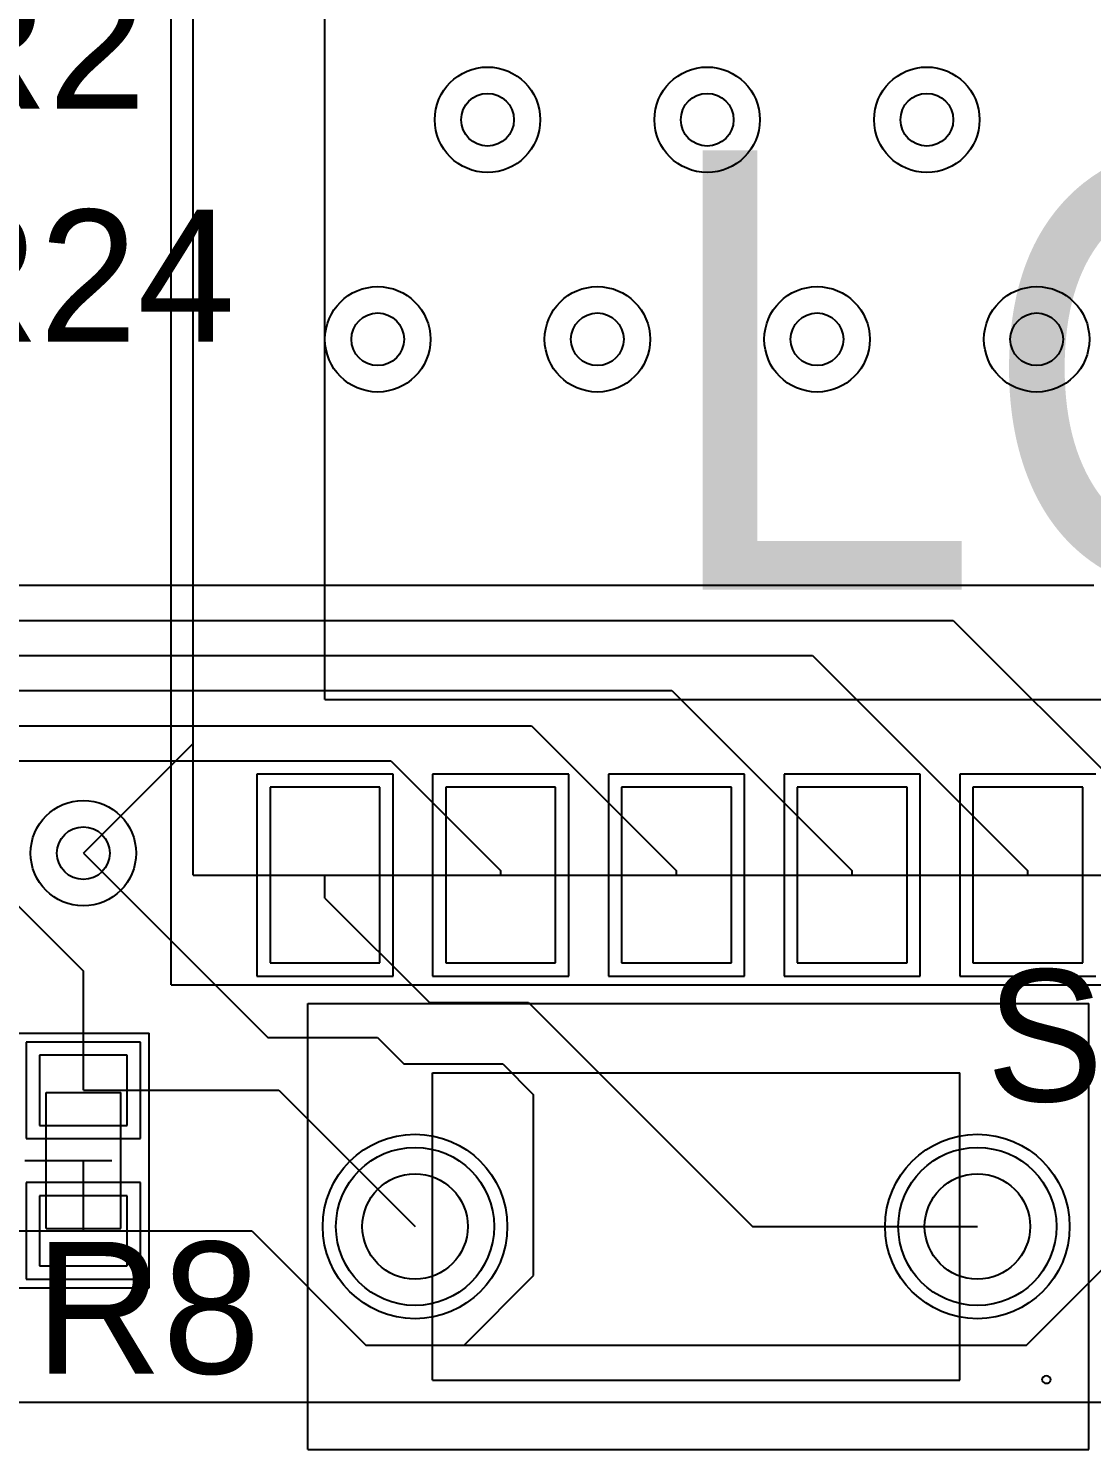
# Model space of a CAD drawing. Header units: millimetres. Extents: x 25.4 to 101.3, y 24.9 to 50.8.
# Drawn here: x 76.02 to 88.12, y 24.86 to 41.04 of the extents above; entities that cross this region are included whole.
import ezdxf

# ---------------------------------------------------------------- set-up
doc = ezdxf.new("R2010")
doc.units = ezdxf.units.MM
for name, color, linetype in [('BottomLayer', 5, 'Continuous'), ('BottomSolder', 6, 'Continuous'), ('KeepOutLayer', 6, 'Continuous'), ('Mechanical1', 6, 'Continuous'), ('Mechanical15', 56, 'Continuous'), ('MultiLayer', 9, 'Continuous'), ('PadHoleLayer', 156, 'Continuous'), ('TopLayer', 1, 'Continuous'), ('TopOverlay', 2, 'Continuous'), ('TopPaste', 8, 'Continuous'), ('TopSolder', 216, 'Continuous'), ('ViaHoleLayer', 16, 'Continuous')]:
    doc.layers.add(name, color=color, linetype=linetype)

# ---------------------------------------------------------------- blocks, each defined once
blk = doc.blocks.new('R0603_16')
at = {"layer": 'Mechanical1'}
for p, q in [((-0.775, -0.425), (-0.775, 0.425)), ((0.775, 0.425), (-0.775, 0.425)), ((0.775, -0.425), (0.775, 0.425)), ((0.775, -0.425), (-0.775, -0.425))]:
    blk.add_line(p, q, dxfattribs=at)
at = {"layer": 'Mechanical15'}
for p, q in [((1.45, 0.75), (-1.45, 0.75)), ((-1.45, -0.75), (-1.45, 0.75)), ((1.45, -0.75), (1.45, 0.75)), ((1.45, -0.75), (-1.45, -0.75))]:
    blk.add_line(p, q, dxfattribs=at)
at = {"layer": 'TopLayer'}
for p, q in [((-0.4, 0.5), (-1.2, 0.5)), ((-1.2, 0.5), (-1.2, -0.5)), ((-0.4, -0.5), (-0.4, 0.5)), ((1.2, 0.5), (0.4, 0.5)), ((0.4, 0.5), (0.4, -0.5)), ((1.2, -0.5), (1.2, 0.5)), ((-1.2, -0.5), (-0.4, -0.5)), ((0.4, -0.5), (1.2, -0.5))]:
    blk.add_line(p, q, dxfattribs=at)
at = {"layer": 'TopOverlay'}
blk.add_line((0, -0.325), (0, 0.325), dxfattribs=at)
at = {"layer": 'TopPaste'}
for p, q in [((-0.4, 0.5), (-1.2, 0.5)), ((-1.2, 0.5), (-1.2, -0.5)), ((-0.4, -0.5), (-0.4, 0.5)), ((1.2, 0.5), (0.4, 0.5)), ((0.4, 0.5), (0.4, -0.5)), ((1.2, -0.5), (1.2, 0.5)), ((-1.2, -0.5), (-0.4, -0.5)), ((0.4, -0.5), (1.2, -0.5))]:
    blk.add_line(p, q, dxfattribs=at)
at = {"layer": 'TopSolder'}
for p, q in [((-0.25, 0.65), (-1.35, 0.65)), ((-1.35, 0.65), (-1.35, -0.65)), ((-0.25, -0.65), (-0.25, 0.65)), ((1.35, 0.65), (0.25, 0.65)), ((0.25, 0.65), (0.25, -0.65)), ((1.35, -0.65), (1.35, 0.65)), ((-1.35, -0.65), (-0.25, -0.65)), ((0.25, -0.65), (1.35, -0.65))]:
    blk.add_line(p, q, dxfattribs=at)
blk = doc.blocks.new('PTS636SL43LFS_47')
at = {"layer": 'BottomLayer'}
for centre in [(0, 0), (6.4, 0)]:
    blk.add_circle(centre, 0.9, dxfattribs=at)
at = {"layer": 'BottomSolder'}
for centre in [(0, 0), (6.4, 0)]:
    blk.add_circle(centre, 1.05, dxfattribs=at)
at = {"layer": 'Mechanical1'}
for p, q in [((0.2, 1.75), (0.2, -1.75)), ((6.2, 1.75), (0.2, 1.75)), ((6.2, 1.75), (6.2, -1.75)), ((6.2, -1.75), (0.2, -1.75))]:
    blk.add_line(p, q, dxfattribs=at)
at = {"layer": 'Mechanical15'}
for p, q in [((-1.27, 2.54), (-1.27, -2.54)), ((7.62, 2.54), (-1.27, 2.54)), ((7.62, 2.54), (7.62, -2.54)), ((7.62, -2.54), (-1.27, -2.54))]:
    blk.add_line(p, q, dxfattribs=at)
at = {"layer": 'MultiLayer'}
for centre in [(0, 0), (6.4, 0)]:
    blk.add_circle(centre, 0.9, dxfattribs=at)
at = {"layer": 'PadHoleLayer'}
for centre in [(0, 0), (6.4, 0)]:
    blk.add_circle(centre, 0.6, dxfattribs=at)
at = {"layer": 'TopLayer'}
for centre in [(0, 0), (6.4, 0)]:
    blk.add_circle(centre, 0.9, dxfattribs=at)
at = {"layer": 'TopOverlay'}
for p, q in [((6.2, 1.75), (0.2, 1.75)), ((6.2, 1.75), (0.2, 1.75)), ((6.2, -1.75), (0.25, -1.75)), ((6.2, -1.75), (0.25, -1.75))]:
    blk.add_line(p, q, dxfattribs=at)
for centre, radius, start, end in [((-0.785, 1.732), 0.0532, 20.0787, 159.9213), ((-0.785, 1.75), 0.05, 180, 0), ((-0.785, 1.75), 0.05, 180, 0)]:
    blk.add_arc(centre, radius, start, end, dxfattribs=at)
at = {"layer": 'TopSolder'}
for centre in [(0, 0), (6.4, 0)]:
    blk.add_circle(centre, 1.05, dxfattribs=at)
blk = doc.blocks.new('RA_02_LORA_53')
at = {"layer": 'Mechanical1'}
for q in [(8, 8.5), (-8, -8.5)]:
    blk.add_line((8, -8.5), q, dxfattribs=at)
at = {"layer": 'Mechanical15'}
for q in [(9.25, 8.75), (-9.25, -8.75)]:
    blk.add_line((9.25, -8.75), q, dxfattribs=at)
at = {"layer": 'TopLayer'}
for p, q in [((7, 1.625), (7, 0.375)), ((9, 1.625), (7, 1.625)), ((9, 0.375), (9, 1.625)), ((7, 0.375), (9, 0.375)), ((7, -0.375), (7, -1.625)), ((9, -0.375), (7, -0.375)), ((9, -1.625), (9, -0.375)), ((7, -1.625), (9, -1.625)), ((7, -2.375), (7, -3.625)), ((9, -2.375), (7, -2.375)), ((9, -3.625), (9, -2.375)), ((7, -3.625), (9, -3.625)), ((7, -4.375), (7, -5.625)), ((9, -4.375), (7, -4.375)), ((9, -5.625), (9, -4.375)), ((7, -5.625), (9, -5.625)), ((7, -6.375), (7, -7.625)), ((9, -6.375), (7, -6.375)), ((9, -7.625), (9, -6.375)), ((7, -7.625), (9, -7.625))]:
    blk.add_line(p, q, dxfattribs=at)
at = {"layer": 'TopOverlay'}
for p, q in [((9.25, -8.75), (9.25, 8.75)), ((6, -7), (6, 7)), ((6, -7), (-6, -7)), ((9.25, -8.75), (-9.25, -8.75))]:
    blk.add_line(p, q, dxfattribs=at)
at = {"layer": 'TopPaste'}
for p, q in [((7, 1.625), (7, 0.375)), ((9, 1.625), (7, 1.625)), ((9, 0.375), (9, 1.625)), ((7, 0.375), (9, 0.375)), ((7, -0.375), (7, -1.625)), ((9, -0.375), (7, -0.375)), ((9, -1.625), (9, -0.375)), ((7, -1.625), (9, -1.625)), ((7, -2.375), (7, -3.625)), ((9, -2.375), (7, -2.375)), ((9, -3.625), (9, -2.375)), ((7, -3.625), (9, -3.625)), ((7, -4.375), (7, -5.625)), ((9, -4.375), (7, -4.375)), ((9, -5.625), (9, -4.375)), ((7, -5.625), (9, -5.625)), ((7, -6.375), (7, -7.625)), ((9, -6.375), (7, -6.375)), ((9, -7.625), (9, -6.375)), ((7, -7.625), (9, -7.625))]:
    blk.add_line(p, q, dxfattribs=at)
at = {"layer": 'TopSolder'}
for p, q in [((6.85, 1.775), (6.85, 0.225)), ((9.15, 0.225), (9.15, 1.775)), ((6.85, 0.225), (9.15, 0.225)), ((6.85, -0.225), (6.85, -1.775)), ((9.15, -0.225), (6.85, -0.225)), ((9.15, -1.775), (9.15, -0.225)), ((6.85, -1.775), (9.15, -1.775)), ((6.85, -2.225), (6.85, -3.775)), ((9.15, -2.225), (6.85, -2.225)), ((9.15, -3.775), (9.15, -2.225)), ((6.85, -3.775), (9.15, -3.775)), ((6.85, -4.225), (6.85, -5.775)), ((9.15, -4.225), (6.85, -4.225)), ((9.15, -5.775), (9.15, -4.225)), ((6.85, -5.775), (9.15, -5.775)), ((6.85, -6.225), (6.85, -7.775)), ((9.15, -6.225), (6.85, -6.225)), ((9.15, -7.775), (9.15, -6.225)), ((6.85, -7.775), (9.15, -7.775))]:
    blk.add_line(p, q, dxfattribs=at)
at = {"layer": 'TopOverlay'}
blk.add_text('LORA', height=5, rotation=90, dxfattribs=at).set_placement((4.75, -3.25))

msp = doc.modelspace()

# ---------------------------------------------------------------- linework, layer by layer
at = {"layer": 'BottomLayer'}
for p, q in [((77.9, 32.9), (77.9, 42.9)), ((76.65, 31.65), (77.9, 32.9))]:
    msp.add_line(p, q, dxfattribs=at)
for centre in [(81.25, 40), (83.75, 40), (86.25, 40), (80, 37.5), (82.5, 37.5), (85, 37.5), (87.5, 37.5), (76.65, 31.65)]:
    msp.add_circle(centre, 0.6, dxfattribs=at)
at = {"layer": 'KeepOutLayer'}
for p, q in [((68.775, 25.4), (77.9, 25.4)), ((77.9, 25.4), (95.4, 25.4))]:
    msp.add_line(p, q, dxfattribs=at)
at = {"layer": 'MultiLayer'}
for centre in [(81.25, 40), (83.75, 40), (86.25, 40), (80, 37.5), (82.5, 37.5), (85, 37.5), (87.5, 37.5), (76.65, 31.65)]:
    msp.add_circle(centre, 0.6, dxfattribs=at)
at = {"layer": 'TopLayer'}
for p, q in [((75.721, 34.7), (88.149, 34.7)), ((72.406, 34.55), (76.65, 30.306)), ((75.556, 34.3), (86.549, 34.3)), ((86.549, 34.3), (89.4, 31.449)), ((75.39, 33.9), (84.949, 33.9)), ((84.949, 33.9), (87.4, 31.449)), ((75.224, 33.5), (83.349, 33.5)), ((83.349, 33.5), (85.4, 31.449)), ((75.059, 33.1), (81.749, 33.1)), ((81.749, 33.1), (83.4, 31.449)), ((74.893, 32.7), (80.149, 32.7)), ((80.149, 32.7), (81.4, 31.449)), ((76.65, 31.65), (78.75, 29.55)), ((79.4, 31.139), (79.4, 31.4)), ((81.4, 31.4), (81.4, 31.449)), ((83.4, 31.4), (83.4, 31.449)), ((85.4, 31.4), (85.4, 31.449)), ((87.4, 31.4), (87.4, 31.449)), ((79.4, 31.139), (80.589, 29.95)), ((76.65, 28.95), (76.65, 30.306)), ((80.589, 29.95), (81.715, 29.95)), ((81.715, 29.95), (84.265, 27.4)), ((78.75, 29.55), (79.999, 29.55)), ((79.999, 29.55), (80.299, 29.25)), ((80.299, 29.25), (81.425, 29.25)), ((81.425, 29.25), (81.775, 28.9)), ((76.65, 28.95), (78.875, 28.95)), ((78.875, 28.95), (80.425, 27.4)), ((81.775, 26.841), (81.775, 28.9)), ((75.984, 28.15), (76.65, 28.15)), ((76.65, 27.35), (76.65, 28.15)), ((74, 27.35), (76.65, 27.35)), ((76.65, 27.35), (78.566, 27.35)), ((78.566, 27.35), (79.866, 26.05)), ((84.265, 27.4), (86.825, 27.4)), ((87.384, 26.05), (88.484, 27.15)), ((80.984, 26.05), (81.775, 26.841)), ((79.866, 26.05), (80.984, 26.05)), ((80.984, 26.05), (87.384, 26.05))]:
    msp.add_line(p, q, dxfattribs=at)
for centre in [(81.25, 40), (83.75, 40), (86.25, 40), (80, 37.5), (82.5, 37.5), (85, 37.5), (87.5, 37.5), (76.65, 31.65)]:
    msp.add_circle(centre, 0.6, dxfattribs=at)
at = {"layer": 'ViaHoleLayer'}
for centre in [(81.25, 40), (83.75, 40), (86.25, 40), (80, 37.5), (82.5, 37.5), (85, 37.5), (87.5, 37.5), (76.65, 31.65)]:
    msp.add_circle(centre, 0.3, dxfattribs=at)

# ---------------------------------------------------------------- block references
for name, p, rotation in [('RA_02_LORA_53', (86.4, 39.4), 270), ('PTS636SL43LFS_47', (86.825, 27.4), 180), ('R0603_16', (76.65, 28.15), 270)]:
    msp.add_blockref(name, p, dxfattribs=dict(rotation=rotation))

# ---------------------------------------------------------------- texts
at = {"layer": 'TopOverlay'}
for s, p in [('R2', (74.8, 40.125)), ('R24', (74.7, 37.475)), ('S1', (86.925, 28.825)), ('R8', (76.1, 25.725))]:
    msp.add_text(s, height=1.5, dxfattribs=at).set_placement(p)

doc.saveas('drawing.dxf')
